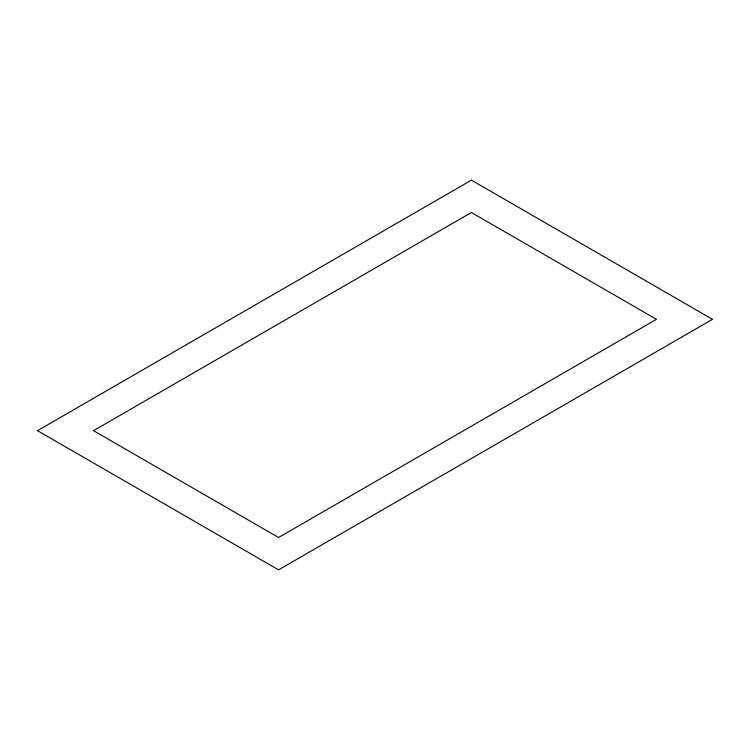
<?xml version="1.0" encoding="UTF-8"?>
<svg xmlns="http://www.w3.org/2000/svg" width="750" height="750" viewBox="0 0 750 750"><rect width="100%" height="100%" fill="white"/><g stroke="black" fill="none" stroke-linecap="round" stroke-linejoin="round"><path stroke-width="1.12" d="M471.431 180.15L37.5 430.669L278.569 569.85L712.5 319.331L471.431 180.15M471.431 212.494L93.525 430.669L278.569 537.506L656.475 319.331L471.431 212.494"/></g></svg>
